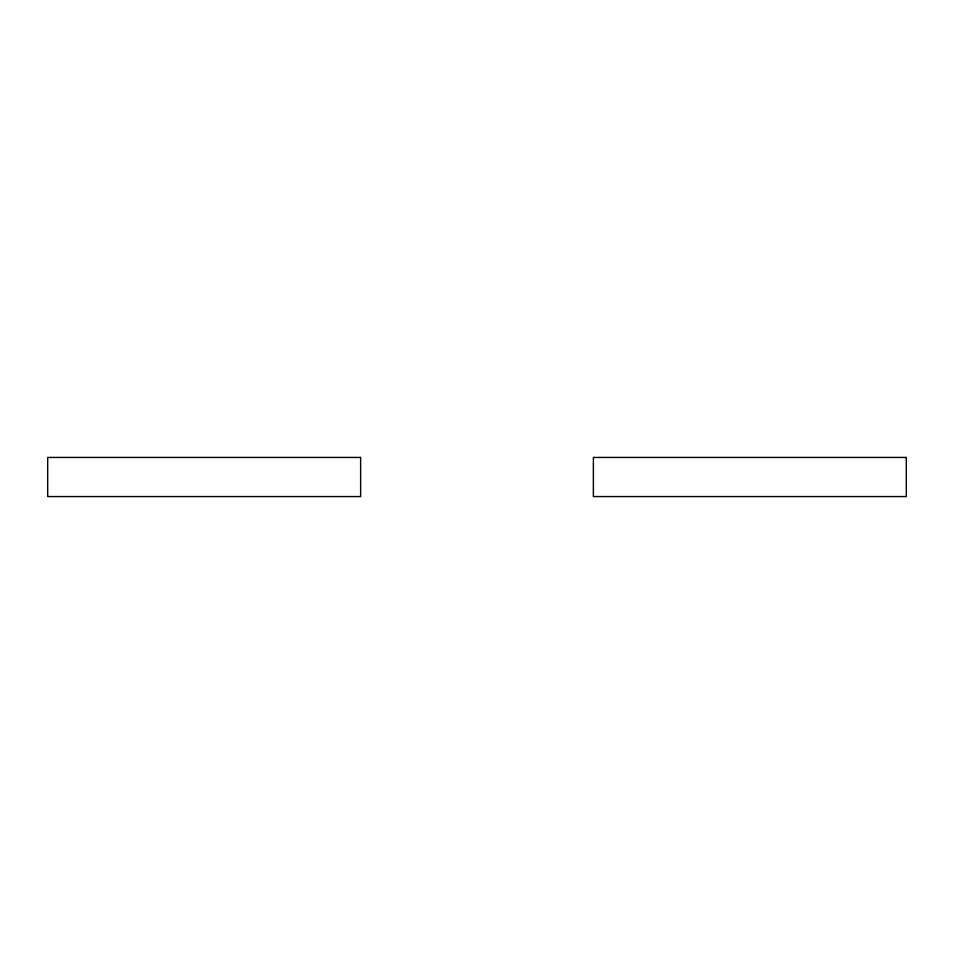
<?xml version="1.0" encoding="UTF-8"?>
<svg xmlns="http://www.w3.org/2000/svg" width="954" height="954" viewBox="0 0 954 954"><rect width="100%" height="100%" fill="white"/><g stroke="black" fill="none" stroke-linecap="round" stroke-linejoin="round"><path stroke-width="1.43" d="M360.624 457.443L47.7 457.443L47.7 496.557L360.624 496.557L360.624 457.443M906.3 457.443L593.376 457.443L593.376 496.557L906.3 496.557L906.3 457.443"/></g></svg>
